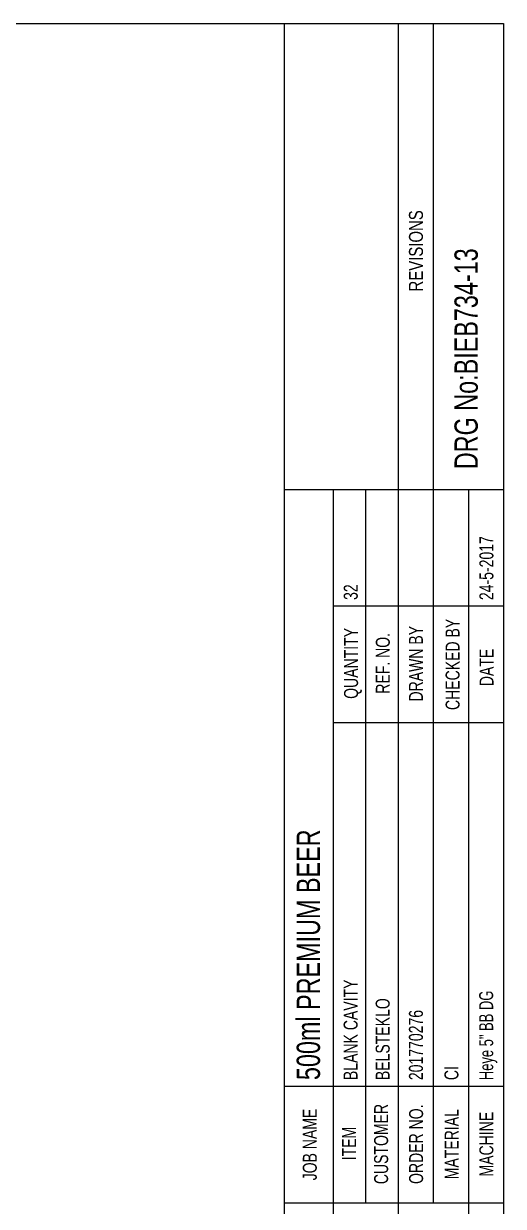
# Model space of a CAD drawing. Extents: x 5 to 286, y 5 to 409.
# Drawn here: x 183.1 to 286, y 155.2 to 409 of the extents above; entities that cross this region are included whole.
import ezdxf

# ---------------------------------------------------------------- set-up
doc = ezdxf.new("R2010")
doc.units = 0
doc.layers.add('OUTLINE', color=7, linetype='Continuous', lineweight=25)
doc.layers.add('TEXT', color=2, linetype='Continuous')
doc.styles.add('SLDTEXTSTYLE0', font='TXT', dxfattribs={"width": 0.75})
doc.styles.add('SLDTEXTSTYLE3', font='TXT', dxfattribs={"width": 0.797872})
doc.styles.add('SLDTEXTSTYLE4', font='TXT', dxfattribs={"width": 0.692308})

msp = doc.modelspace()

# ---------------------------------------------------------------- linework, layer by layer
at = {"layer": 'OUTLINE'}
for p, q in [((5, 409), (286, 409)), ((239, 409), (239, 5)), ((263.5, 96), (263.5, 409)), ((271, 309), (271, 409)), ((286, 409), (286, 5)), ((286, 309), (239, 309)), ((249.5, 309), (249.5, 156)), ((256.5, 156), (256.5, 309)), ((271, 156), (271, 309)), ((278.5, 309), (278.5, 96)), ((286, 284), (249.5, 284)), ((286, 259), (249.5, 259)), ((239, 181), (286, 181)), ((239, 156), (286, 156)), ((249.5, 156), (249.5, 96))]:
    msp.add_line(p, q, dxfattribs=at)

# ---------------------------------------------------------------- texts
at = {"layer": 'TEXT', "rotation": 90}
for s, insert, char_height, attachment_point, style in [('REVISIONS', (265.76, 360.25), 3, 2, 'SLDTEXTSTYLE3'), ('{DRG No:BIEB734-13}', (275.52, 313.41), 5, 1, 'SLDTEXTSTYLE0'), ('24-5-2017', (280.87, 285.32), 3, 1, 'SLDTEXTSTYLE0'), ('32', (251.78, 285.36), 3, 1, 'SLDTEXTSTYLE0'), ('QUANTITY', (251.84, 271.74), 3, 2, 'SLDTEXTSTYLE0'), ('DRAWN BY', (265.76, 271.67), 3, 2, 'SLDTEXTSTYLE0'), ('CHECKED BY', (273.62, 271.52), 3, 2, 'SLDTEXTSTYLE0'), ('REF. NO.', (258.65, 271.75), 3, 2, 'SLDTEXTSTYLE0'), ('DATE', (280.91, 270.87), 3, 2, 'SLDTEXTSTYLE0'), ('{500ml PREMIUM BEER}', (241.68, 182.34), 5, 1, 'SLDTEXTSTYLE0'), ('{BLANK CAVITY}', (251.75, 182.34), 3, 1, 'SLDTEXTSTYLE0'), ('Heye 5" BB DG', (280.82, 182.33), 3, 1, 'SLDTEXTSTYLE4'), ('BELSTEKLO', (258.62, 182.34), 3, 1, 'SLDTEXTSTYLE0'), ('{201770276}', (265.75, 182.33), 3, 1, 'SLDTEXTSTYLE0'), ('CI', (273.37, 182.33), 3, 1, 'SLDTEXTSTYLE0'), ('JOB NAME', (242.99, 168.52), 3, 2, 'SLDTEXTSTYLE0'), ('CUSTOMER', (258.29, 168.62), 3, 2, 'SLDTEXTSTYLE0'), ('ORDER NO.', (265.79, 168.58), 3, 2, 'SLDTEXTSTYLE0'), ('MATERIAL', (273.41, 168.59), 3, 2, 'SLDTEXTSTYLE0'), ('MACHINE', (280.86, 168.59), 3, 2, 'SLDTEXTSTYLE0'), ('ITEM', (251.42, 168.72), 3, 2, 'SLDTEXTSTYLE0')]:
    msp.add_mtext(s, dxfattribs=dict(at, insert=insert, char_height=char_height, attachment_point=attachment_point, style=style))

doc.saveas('drawing.dxf')
